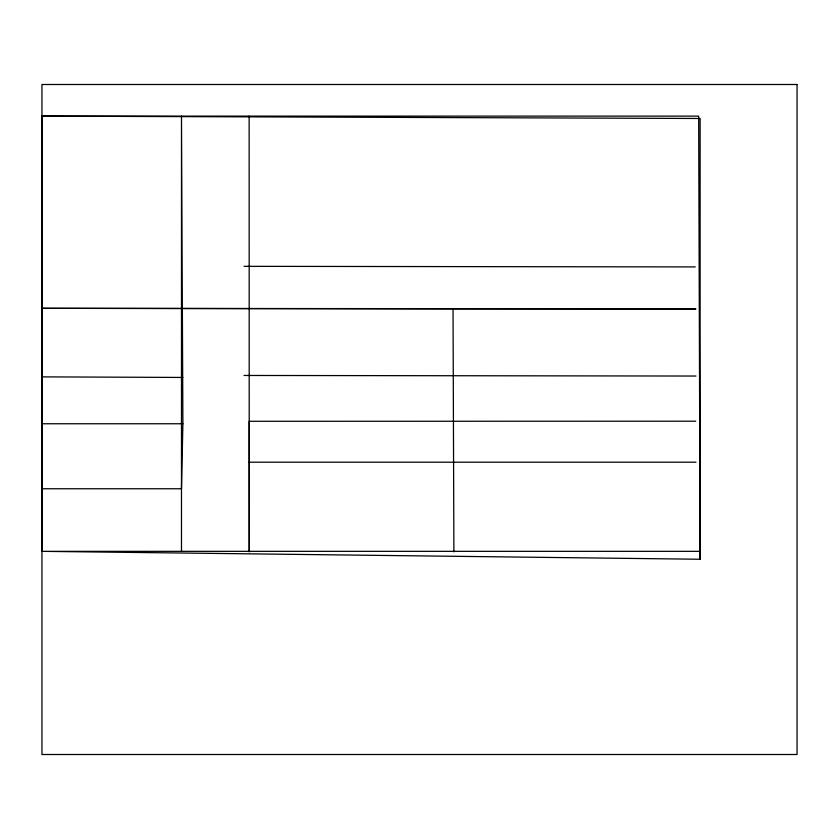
<?xml version="1.0" encoding="UTF-8"?>
<svg xmlns="http://www.w3.org/2000/svg" width="839" height="839" viewBox="0 0 839 839"><rect width="100%" height="100%" fill="white"/><g stroke="black" fill="none" stroke-linecap="round" stroke-linejoin="round"><path stroke-width="1.26" d="M41.95 551.338L41.95 116.118L698.667 116.118L700.125 559.256L41.95 551.338L700.125 551.338M181.486 551.338L181.486 116.118L182.892 423.758L181.486 488.759L41.95 488.759M249.141 116.118L249.235 551.863L249.204 421.293L695.73 421.199M453.039 308.909L695.961 308.909L41.95 308.322L453.039 308.909L453.889 551.863M41.95 423.758L182.892 423.758M249.141 462.195L695.961 462.195M244.034 266.33L695.237 266.917M244.034 375.463L695.961 376.04M41.95 116.118L700.125 118.477L700.125 559.256M41.95 376.868L182.892 377.445M797.05 84.498L41.95 84.498L41.95 754.502L797.05 754.502L797.05 84.498"/></g></svg>
